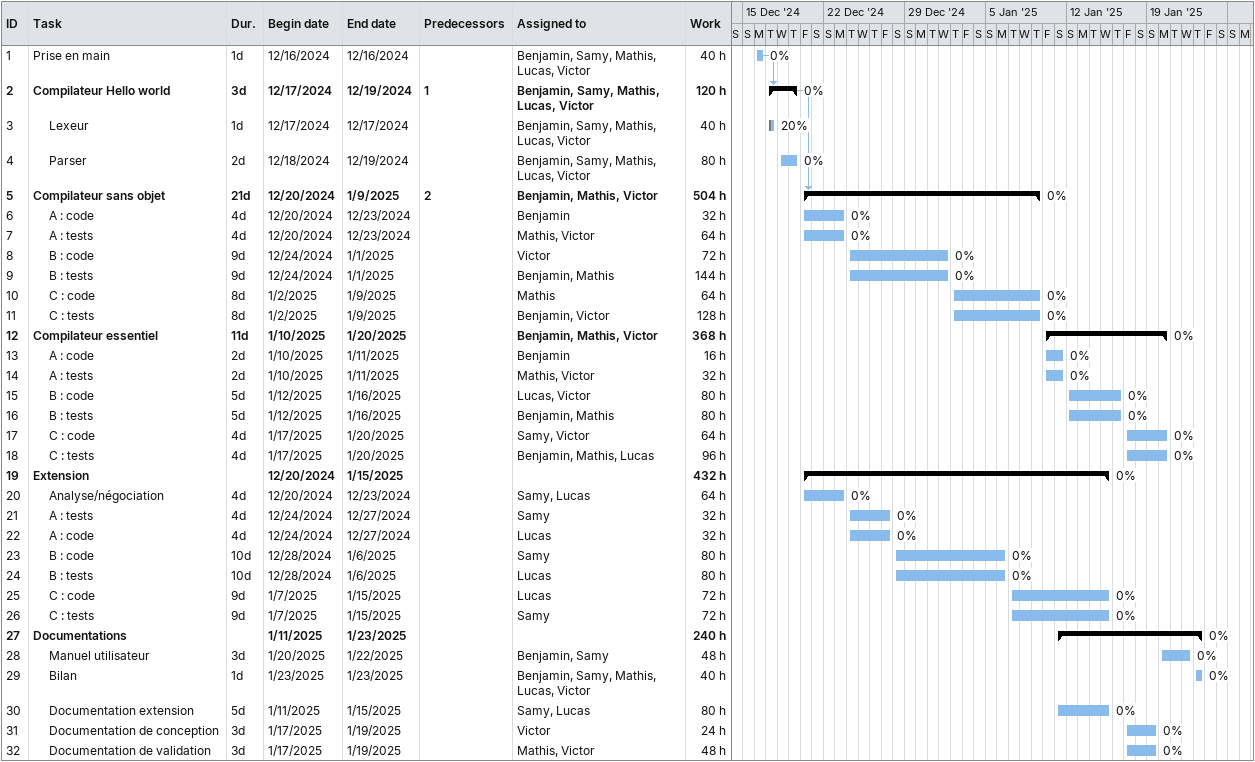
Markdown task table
| ID | Level | Task | Duration | Start | Finish | Predecessors | Resources | % complete | Work (h) |
|---|---|---|---|---|---|---|---|---|---|
| 1 | 1 | Prise en main | 1d | 2024-12-16 | 2024-12-16 |  | Benjamin, Samy, Mathis, Lucas, Victor | 0 | 40 |
| 2 | 1 | **Compilateur Hello world** | 3d | 2024-12-17 | 2024-12-19 | 1 | Benjamin, Samy, Mathis, Lucas, Victor | 0 | 120 |
| 3 | 2 | Lexeur | 1d | 2024-12-17 | 2024-12-17 |  | Benjamin, Samy, Mathis, Lucas, Victor | 20 | 40 |
| 4 | 2 | Parser | 2d | 2024-12-18 | 2024-12-19 |  | Benjamin, Samy, Mathis, Lucas, Victor | 0 | 80 |
| 5 | 1 | **Compilateur sans objet** | 21d | 2024-12-20 | 2025-01-09 | 2 | Benjamin, Mathis, Victor | 0 | 504 |
| 6 | 2 | A : code | 4d | 2024-12-20 | 2024-12-23 |  | Benjamin | 0 | 32 |
| 7 | 2 | A : tests | 4d | 2024-12-20 | 2024-12-23 |  | Mathis, Victor | 0 | 64 |
| 8 | 2 | B : code | 9d | 2024-12-24 | 2025-01-01 |  | Victor | 0 | 72 |
| 9 | 2 | B : tests | 9d | 2024-12-24 | 2025-01-01 |  | Benjamin, Mathis | 0 | 144 |
| 10 | 2 | C : code | 8d | 2025-01-02 | 2025-01-09 |  | Mathis | 0 | 64 |
| 11 | 2 | C : tests | 8d | 2025-01-02 | 2025-01-09 |  | Benjamin, Victor | 0 | 128 |
| 12 | 1 | **Compilateur essentiel** | 11d | 2025-01-10 | 2025-01-20 |  | Benjamin, Mathis, Victor | 0 | 368 |
| 13 | 2 | A : code | 2d | 2025-01-10 | 2025-01-11 |  | Benjamin | 0 | 16 |
| 14 | 2 | A : tests | 2d | 2025-01-10 | 2025-01-11 |  | Mathis, Victor | 0 | 32 |
| 15 | 2 | B : code | 5d | 2025-01-12 | 2025-01-16 |  | Lucas, Victor | 0 | 80 |
| 16 | 2 | B : tests | 5d | 2025-01-12 | 2025-01-16 |  | Benjamin, Mathis | 0 | 80 |
| 17 | 2 | C : code | 4d | 2025-01-17 | 2025-01-20 |  | Samy, Victor | 0 | 64 |
| 18 | 2 | C : tests | 4d | 2025-01-17 | 2025-01-20 |  | Benjamin, Mathis, Lucas | 0 | 96 |
| 19 | 1 | **Extension** |  | 2024-12-20 | 2025-01-15 |  |  | 0 | 432 |
| 20 | 2 | Analyse/négociation | 4d | 2024-12-20 | 2024-12-23 |  | Samy, Lucas | 0 | 64 |
| 21 | 2 | A : tests | 4d | 2024-12-24 | 2024-12-27 |  | Samy | 0 | 32 |
| 22 | 2 | A : code | 4d | 2024-12-24 | 2024-12-27 |  | Lucas | 0 | 32 |
| 23 | 2 | B : code | 10d | 2024-12-28 | 2025-01-06 |  | Samy | 0 | 80 |
| 24 | 2 | B : tests | 10d | 2024-12-28 | 2025-01-06 |  | Lucas | 0 | 80 |
| 25 | 2 | C : code | 9d | 2025-01-07 | 2025-01-15 |  | Lucas | 0 | 72 |
| 26 | 2 | C : tests | 9d | 2025-01-07 | 2025-01-15 |  | Samy | 0 | 72 |
| 27 | 1 | **Documentations** |  | 2025-01-11 | 2025-01-23 |  |  | 0 | 240 |
| 28 | 2 | Manuel utilisateur | 3d | 2025-01-20 | 2025-01-22 |  | Benjamin, Samy | 0 | 48 |
| 29 | 2 | Bilan | 1d | 2025-01-23 | 2025-01-23 |  | Benjamin, Samy, Mathis, Lucas, Victor | 0 | 40 |
| 30 | 2 | Documentation extension | 5d | 2025-01-11 | 2025-01-15 |  | Samy, Lucas | 0 | 80 |
| 31 | 2 | Documentation de conception | 3d | 2025-01-17 | 2025-01-19 |  | Victor | 0 | 24 |
| 32 | 2 | Documentation de validation | 3d | 2025-01-17 | 2025-01-19 |  | Mathis, Victor | 0 | 48 |
